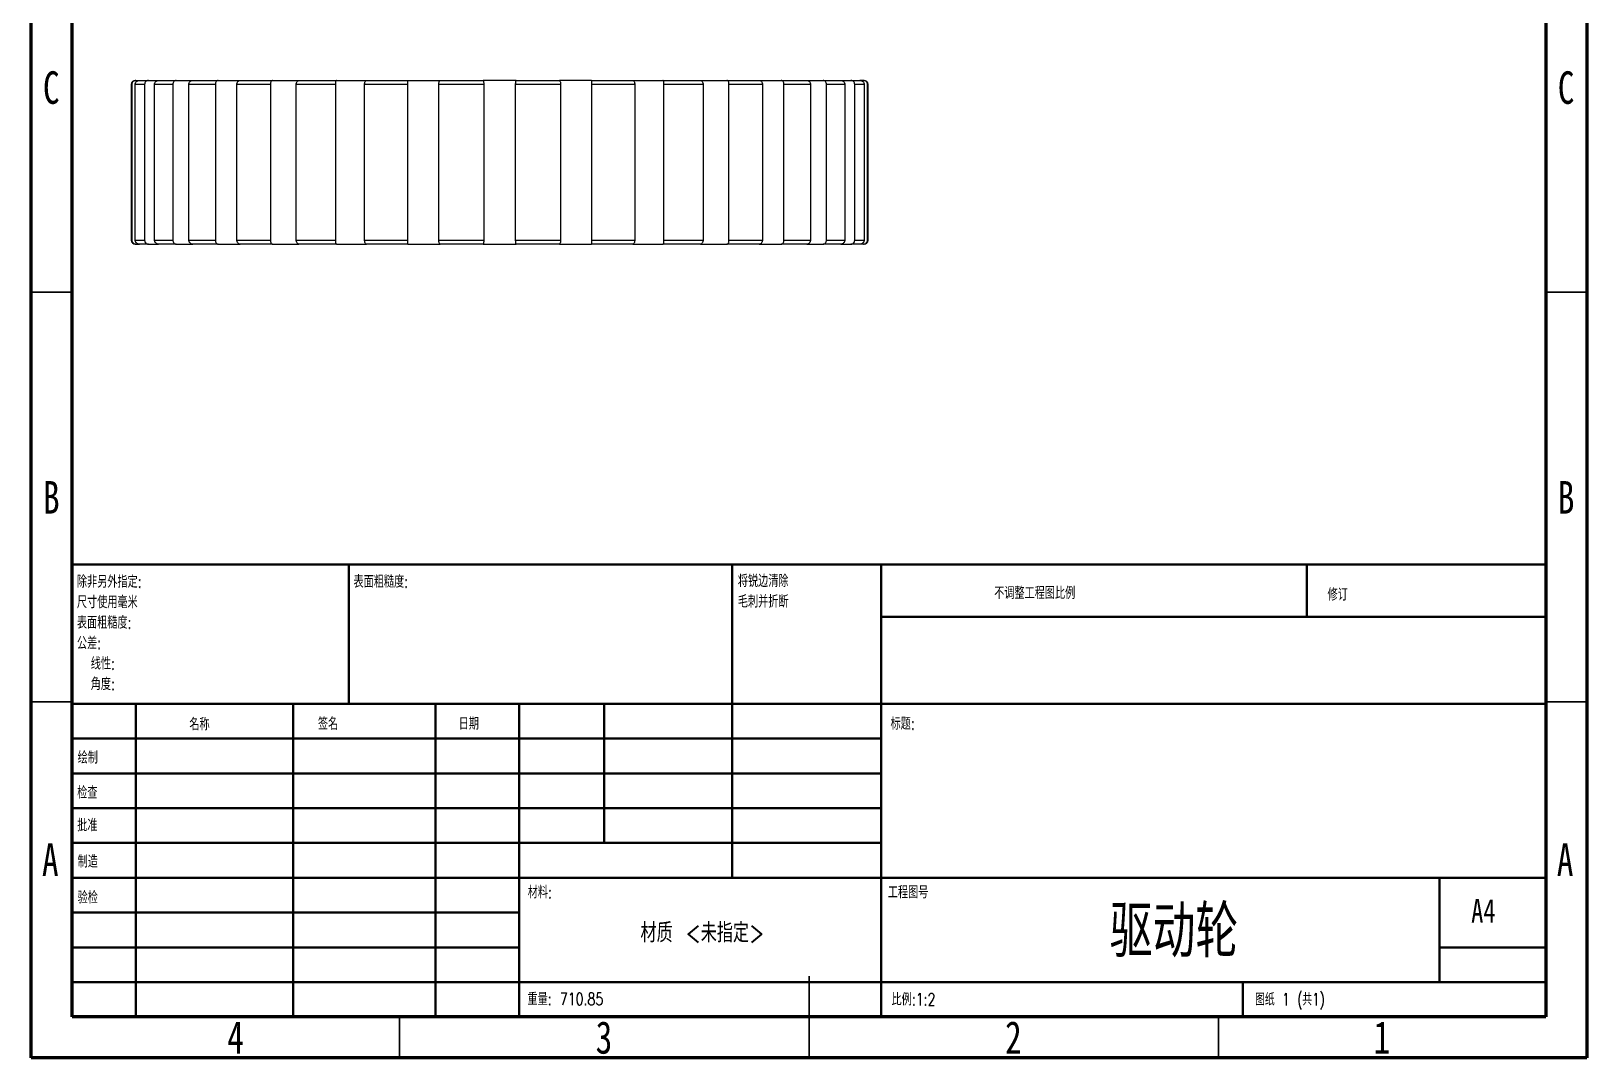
# Model space of a CAD drawing. Header units: millimetres. Extents: x 15 to 205, y 5 to 292.
# Drawn here: x 15 to 205, y 5 to 130.4 of the extents above; entities that cross this region are included whole.
import ezdxf

# ---------------------------------------------------------------- set-up
doc = ezdxf.new("R2010")
doc.units = ezdxf.units.MM
doc.styles.add('SLDTEXTSTYLE0', font='TXT', dxfattribs={"width": 0.75, "bigfont": 'bigfont'})
doc.styles.add('SLDTEXTSTYLE1', font='TXT', dxfattribs={"width": 0.75})
doc.styles.add('SLDTEXTSTYLE2', font='TXT', dxfattribs={"width": 0.694444, "bigfont": 'bigfont'})

# ---------------------------------------------------------------- blocks, each defined once
blk = doc.blocks.new('SW_NOTE_0_1')
at = {"color": 0, "linetype": 'Continuous', "lineweight": 0, "char_height": 1.5, "attachment_point": 1, "style": 'SLDTEXTSTYLE0'}
for s, insert in [('除非另外指定:', (0, 1.93)), ('尺寸使用毫米', (0, -0.57)), ('表面粗糙度:', (0, -3.07)), ('公差:', (0, -5.57)), ('线性:', (1.69, -8.07)), ('角度:', (1.69, -10.57))]:
    blk.add_mtext(s, dxfattribs=dict(at, insert=insert))
blk = doc.blocks.new('SW_NOTE_0_2')
at = {"color": 0, "linetype": 'Continuous', "lineweight": 0, "char_height": 1.5, "attachment_point": 1, "style": 'SLDTEXTSTYLE0'}
for s, insert in [('将锐边清除', (0, 1.93)), ('毛刺并折断', (0, -0.57))]:
    blk.add_mtext(s, dxfattribs=dict(at, insert=insert))

msp = doc.modelspace()

# ---------------------------------------------------------------- linework, layer by layer
at = {"color": 7, "linetype": 'Continuous', "lineweight": 70}
for p, q in [((15, 5), (15, 292)), ((205, 292), (205, 5)), ((20, 10), (20, 287)), ((200, 287), (200, 10)), ((200, 10), (20, 10)), ((205, 5), (15, 5))]:
    msp.add_line(p, q, dxfattribs=at)
at = {"color": 7, "linetype": 'Continuous', "lineweight": 25}
for p, q in [((27.2242, 123.8754), (27.2242, 104.8754)), ((27.3091, 123.8754), (27.2242, 123.8754)), ((27.3091, 123.8754), (27.3091, 104.8754)), ((28.8651, 123.8754), (27.7161, 123.8754)), ((27.7161, 104.8754), (27.7161, 123.8754)), ((27.7242, 124.3754), (27.8037, 124.3754)), ((27.8037, 124.3754), (28.2265, 124.3754)), ((28.2217, 124.3754), (29.3271, 124.3754)), ((28.8651, 123.8754), (28.8651, 104.8754)), ((29.3271, 124.3754), (30.5751, 124.3754)), ((32.3161, 123.8754), (30.0684, 123.8754)), ((30.0684, 104.8754), (30.0684, 123.8754)), ((30.5628, 124.3754), (32.7253, 124.3754)), ((32.3161, 123.8754), (32.3161, 104.8754)), ((32.7253, 124.3754), (34.743, 124.3754)), ((37.5113, 123.8754), (34.263, 123.8754)), ((34.263, 104.8754), (34.263, 123.8754)), ((34.7248, 124.3754), (37.8497, 124.3754)), ((37.5113, 123.8754), (37.5113, 104.8754)), ((37.8497, 124.3754), (40.5478, 124.3754)), ((44.2236, 123.8754), (40.1167, 123.8754)), ((40.1167, 104.8754), (40.1167, 123.8754)), ((40.5256, 124.3754), (44.4766, 124.3754)), ((44.2236, 123.8754), (44.2236, 104.8754)), ((44.4766, 124.3754), (47.7118, 124.3754)), ((52.1596, 123.8754), (47.3737, 123.8754)), ((47.3737, 104.8754), (47.3737, 123.8754)), ((47.7118, 124.3754), (52.3161, 124.3754)), ((52.1596, 123.8754), (52.1596, 104.8754)), ((52.3161, 124.3754), (55.9693, 124.3754)), ((60.9726, 123.8754), (55.7168, 123.8754)), ((55.7168, 104.8754), (55.7168, 123.8754)), ((55.9693, 124.3754), (61.0257, 124.3754)), ((60.9726, 123.8754), (60.9726, 104.8754)), ((61.0257, 124.3754), (64.9373, 124.3754)), ((70.2773, 123.8754), (64.7813, 123.8754)), ((64.7813, 104.8754), (64.7813, 123.8754)), ((64.9373, 124.3754), (70.2247, 124.3754)), ((74.2237, 124.3754), (70.2247, 124.3754)), ((70.2773, 123.8754), (70.2773, 104.8754)), ((79.6671, 123.8754), (74.1711, 123.8754)), ((74.1711, 104.8754), (74.1711, 123.8754)), ((74.2237, 124.3754), (79.5111, 124.3754)), ((83.4227, 124.3754), (79.5111, 124.3754)), ((79.6671, 123.8754), (79.6671, 104.8754)), ((83.4227, 124.3754), (88.4791, 124.3754)), ((83.4758, 104.8754), (83.4758, 123.8754)), ((88.7317, 123.8754), (83.4758, 123.8754)), ((88.473, 124.3754), (92.1323, 124.3754)), ((88.7317, 123.8754), (88.7317, 104.8754)), ((92.1323, 124.3754), (96.7366, 124.3754)), ((92.2888, 104.8754), (92.2888, 123.8754)), ((97.0747, 123.8754), (92.2888, 123.8754)), ((96.7344, 124.3754), (99.9719, 124.3754)), ((97.0747, 123.8754), (97.0747, 104.8754)), ((99.9719, 124.3754), (103.9228, 124.3754)), ((100.2248, 104.8754), (100.2248, 123.8754)), ((104.3317, 123.8754), (100.2248, 123.8754)), ((103.9174, 124.3754), (106.5987, 124.3754)), ((104.3317, 123.8754), (104.3317, 104.8754)), ((106.5987, 124.3754), (109.7237, 124.3754)), ((106.9371, 104.8754), (106.9371, 123.8754)), ((110.1854, 123.8754), (106.9371, 123.8754)), ((109.7172, 124.3754), (111.7232, 124.3754)), ((110.1854, 123.8754), (110.1854, 104.8754)), ((111.7232, 124.3754), (113.8856, 124.3754)), ((112.1323, 104.8754), (112.1323, 123.8754)), ((114.3801, 123.8754), (112.1323, 123.8754)), ((113.8805, 124.3754), (115.1214, 124.3754)), ((114.3801, 123.8754), (114.3801, 104.8754)), ((115.1214, 124.3754), (116.2267, 124.3754)), ((115.5833, 104.8754), (115.5833, 123.8754)), ((116.7323, 123.8754), (115.5833, 123.8754)), ((116.6447, 124.3754), (116.2219, 124.3754)), ((116.6447, 124.3754), (116.7242, 124.3754)), ((116.7323, 123.8754), (116.7323, 104.8754)), ((117.1393, 104.8754), (117.1393, 123.8754)), ((117.2242, 123.8754), (117.1393, 123.8754)), ((117.2242, 104.8754), (117.2242, 123.8754)), ((27.2242, 104.8754), (27.3091, 104.8754)), ((27.7161, 104.8754), (28.8651, 104.8754)), ((30.0684, 104.8754), (32.3161, 104.8754)), ((34.263, 104.8754), (37.5113, 104.8754)), ((40.1167, 104.8754), (44.2236, 104.8754)), ((47.3737, 104.8754), (52.1596, 104.8754)), ((55.7168, 104.8754), (60.9726, 104.8754)), ((64.7813, 104.8754), (70.2773, 104.8754)), ((74.1711, 104.8754), (79.6671, 104.8754)), ((83.4758, 104.8754), (88.7317, 104.8754)), ((92.2888, 104.8754), (97.0747, 104.8754)), ((100.2248, 104.8754), (104.3317, 104.8754)), ((106.9371, 104.8754), (110.1854, 104.8754)), ((112.1323, 104.8754), (114.3801, 104.8754)), ((115.5833, 104.8754), (116.7323, 104.8754)), ((117.1393, 104.8754), (117.2242, 104.8754)), ((27.8037, 104.3754), (27.7242, 104.3754)), ((27.8037, 104.3754), (28.2265, 104.3754)), ((29.3271, 104.3754), (28.2217, 104.3754)), ((29.3271, 104.3754), (30.5751, 104.3754)), ((32.7253, 104.3754), (30.5628, 104.3754)), ((32.7253, 104.3754), (34.743, 104.3754)), ((37.8497, 104.3754), (34.7248, 104.3754)), ((37.8497, 104.3754), (40.5478, 104.3754)), ((44.4766, 104.3754), (40.5256, 104.3754)), ((44.4766, 104.3754), (47.7118, 104.3754)), ((52.3161, 104.3754), (47.7118, 104.3754)), ((52.3161, 104.3754), (55.9693, 104.3754)), ((61.0257, 104.3754), (55.9693, 104.3754)), ((61.0257, 104.3754), (64.9373, 104.3754)), ((70.2247, 104.3754), (64.9373, 104.3754)), ((70.2247, 104.3754), (74.2237, 104.3754)), ((79.5111, 104.3754), (74.2237, 104.3754)), ((79.5111, 104.3754), (83.4227, 104.3754)), ((88.4791, 104.3754), (83.4227, 104.3754)), ((88.473, 104.3754), (92.1323, 104.3754)), ((96.7366, 104.3754), (92.1323, 104.3754)), ((96.7344, 104.3754), (99.9719, 104.3754)), ((103.9228, 104.3754), (99.9719, 104.3754)), ((103.9174, 104.3754), (106.5987, 104.3754)), ((109.7237, 104.3754), (106.5987, 104.3754)), ((109.7172, 104.3754), (111.7232, 104.3754)), ((113.8856, 104.3754), (111.7232, 104.3754)), ((113.8805, 104.3754), (115.1214, 104.3754)), ((116.2267, 104.3754), (115.1214, 104.3754)), ((116.6447, 104.3754), (116.2219, 104.3754)), ((116.7242, 104.3754), (116.6447, 104.3754))]:
    msp.add_line(p, q, dxfattribs=at)
at = {"color": 7, "linetype": 'Continuous', "lineweight": 35}
for p, q in [((20, 98.5), (15, 98.5)), ((200, 98.5), (205, 98.5)), ((20, 48.5), (15, 48.5)), ((200, 48.5), (205, 48.5)), ((110, 5), (110, 15)), ((60, 10), (60, 5)), ((110, 10), (110, 5)), ((160, 10), (160, 5))]:
    msp.add_line(p, q, dxfattribs=at)
at = {"color": 7, "linetype": 'Continuous', "lineweight": 50}
for p, q in [((20, 65.25), (200, 65.25)), ((20, 65.25), (20, 10)), ((53.8, 48.25), (53.8, 65.25)), ((100.6, 65.25), (100.6, 27)), ((118.8, 65.25), (118.8, 10)), ((170.8, 58.875), (170.8, 65.25)), ((200, 58.875), (118.8, 58.875)), ((200, 48.25), (20, 48.25)), ((27.8, 48.25), (27.8, 10)), ((46.991, 48.25), (46.991, 10)), ((64.3989, 48.25), (64.3989, 10)), ((74.6, 10), (74.6, 48.25)), ((85, 31.25), (85, 48.25)), ((118.8, 44), (20, 44)), ((118.8, 39.75), (20, 39.75)), ((118.8, 35.5), (20, 35.5)), ((118.8, 31.25), (20, 31.25)), ((74.6, 27), (20, 27)), ((74.6, 27), (200, 27)), ((187, 14.25), (187, 27)), ((74.6, 22.7499), (20, 22.7499)), ((74.6, 18.5), (20, 18.5)), ((200, 18.5), (187, 18.5)), ((20, 14.25), (200, 14.25)), ((163, 10), (163, 14.25))]:
    msp.add_line(p, q, dxfattribs=at)
at = {"color": 7, "linetype": 'Continuous', "lineweight": 25}
for centre, start, end in [((27.7242, 123.8754), 90, 180), ((116.7242, 123.8754), 0, 90), ((27.7242, 104.8754), 180, 270), ((116.7242, 104.8754), 270, 0)]:
    msp.add_arc(centre, 0.5, start, end, dxfattribs=at)
for points in [[(27.8037, 124.3754), (27.7375, 124.3754), (27.6729, 124.3623), (27.5531, 124.312), (27.4986, 124.275), (27.4081, 124.1833), (27.3715, 124.1278), (27.3223, 124.0077), (27.3091, 123.9418), (27.3091, 123.8754)], [(27.7161, 123.8754), (27.7161, 123.9418), (27.7297, 124.007), (27.7814, 124.1279), (27.8195, 124.1831), (27.9129, 124.2748), (27.9692, 124.312), (28.09, 124.362), (28.1558, 124.3754), (28.2217, 124.3754)], [(29.3271, 124.3754), (29.2635, 124.3754), (29.2021, 124.3623), (29.0894, 124.312), (29.0387, 124.275), (28.9552, 124.1833), (28.9218, 124.1278), (28.877, 124.0077), (28.8651, 123.9418), (28.8651, 123.8754)], [(30.0684, 123.8754), (30.0684, 123.9418), (30.0821, 124.007), (30.1338, 124.1279), (30.1717, 124.1831), (30.2641, 124.2748), (30.3194, 124.312), (30.4368, 124.362), (30.5001, 124.3754), (30.5628, 124.3754)], [(32.7253, 124.3754), (32.667, 124.3754), (32.6115, 124.3623), (32.5109, 124.312), (32.4663, 124.275), (32.3934, 124.1833), (32.3646, 124.1278), (32.3262, 124.0077), (32.3161, 123.9418), (32.3161, 123.8754)], [(34.263, 123.8754), (34.263, 123.9418), (34.2762, 124.007), (34.3256, 124.1279), (34.3619, 124.1831), (34.4492, 124.2748), (34.501, 124.312), (34.6099, 124.362), (34.668, 124.3754), (34.7248, 124.3754)], [(37.8497, 124.3754), (37.7994, 124.3754), (37.7523, 124.3623), (37.6681, 124.312), (37.6314, 124.275), (37.5724, 124.1833), (37.5495, 124.1278), (37.5192, 124.0077), (37.5113, 123.9418), (37.5113, 123.8754)], [(40.1167, 123.8754), (40.1167, 123.9418), (40.1288, 124.007), (40.1739, 124.1279), (40.2068, 124.1831), (40.2852, 124.2748), (40.3313, 124.312), (40.4269, 124.362), (40.4773, 124.3754), (40.5256, 124.3754)], [(44.4766, 124.3754), (44.4363, 124.3754), (44.3996, 124.3623), (44.3355, 124.312), (44.3085, 124.275), (44.2658, 124.1833), (44.2499, 124.1278), (44.2289, 124.0077), (44.2236, 123.9418), (44.2236, 123.8754)], [(47.3737, 123.8754), (47.3737, 123.9418), (47.3842, 124.007), (47.4229, 124.1279), (47.451, 124.1831), (47.5171, 124.2748), (47.5555, 124.312), (47.6336, 124.362), (47.674, 124.3754), (47.7118, 124.3754)], [(52.3161, 124.3754), (52.2877, 124.3754), (52.263, 124.3623), (52.2218, 124.312), (52.2056, 124.275), (52.1812, 124.1833), (52.1728, 124.1278), (52.1621, 124.0077), (52.1596, 123.9418), (52.1596, 123.8754)], [(55.7168, 123.8754), (55.7168, 123.9418), (55.7252, 124.007), (55.7558, 124.1279), (55.7779, 124.1831), (55.8288, 124.2748), (55.8579, 124.312), (55.9151, 124.362), (55.9437, 124.3754), (55.9693, 124.3754)], [(61.0257, 124.3754), (61.0104, 124.3754), (60.9988, 124.3623), (60.9823, 124.312), (60.9776, 124.275), (60.9725, 124.1833), (60.9721, 124.1278), (60.9722, 124.0077), (60.9726, 123.9418), (60.9726, 123.8754)], [(64.7813, 123.8754), (64.7813, 123.9418), (64.7873, 124.007), (64.8085, 124.1279), (64.8236, 124.1831), (64.857, 124.2748), (64.8755, 124.312), (64.9093, 124.362), (64.9249, 124.3754), (64.9373, 124.3754)], [(70.2247, 124.3754), (70.2232, 124.3754), (70.2252, 124.3623), (70.2341, 124.312), (70.2411, 124.275), (70.2556, 124.1833), (70.2632, 124.1278), (70.274, 124.0077), (70.2773, 123.9418), (70.2773, 123.8754)], [(74.1711, 123.8754), (74.1711, 123.9418), (74.1744, 124.007), (74.1852, 124.1279), (74.1928, 124.1831), (74.2073, 124.2748), (74.2143, 124.312), (74.2232, 124.362), (74.2252, 124.3754), (74.2237, 124.3754)], [(79.5111, 124.3754), (79.5235, 124.3754), (79.5389, 124.3623), (79.5729, 124.312), (79.5913, 124.275), (79.6247, 124.1833), (79.6399, 124.1278), (79.6611, 124.0077), (79.6671, 123.9418), (79.6671, 123.8754)], [(83.4758, 123.8754), (83.4758, 123.9418), (83.4762, 124.007), (83.4763, 124.1279), (83.4759, 124.1831), (83.4709, 124.2748), (83.4661, 124.312), (83.4498, 124.362), (83.438, 124.3754), (83.4227, 124.3754)], [(88.4791, 124.3754), (88.5047, 124.3754), (88.533, 124.3623), (88.5906, 124.312), (88.6195, 124.275), (88.6704, 124.1833), (88.6926, 124.1278), (88.7231, 124.0077), (88.7317, 123.9418), (88.7317, 123.8754)], [(92.2888, 123.8754), (92.2888, 123.9418), (92.2863, 124.007), (92.2756, 124.1279), (92.2673, 124.1831), (92.2429, 124.2748), (92.2266, 124.312), (92.1857, 124.362), (92.1607, 124.3754), (92.1323, 124.3754)], [(96.7366, 124.3754), (96.7744, 124.3754), (96.8143, 124.3623), (96.8929, 124.312), (96.9312, 124.275), (96.9973, 124.1833), (97.0255, 124.1278), (97.064, 124.0077), (97.0747, 123.9418), (97.0747, 123.8754)], [(100.2248, 123.8754), (100.2248, 123.9418), (100.2196, 124.007), (100.1986, 124.1279), (100.1827, 124.1831), (100.14, 124.2748), (100.1129, 124.312), (100.0493, 124.362), (100.0121, 124.3754), (99.9719, 124.3754)], [(103.9228, 124.3754), (103.9712, 124.3754), (104.0209, 124.3623), (104.1171, 124.312), (104.1631, 124.275), (104.2415, 124.1833), (104.2745, 124.1278), (104.3194, 124.0077), (104.3317, 123.9418), (104.3317, 123.8754)], [(106.9371, 123.8754), (106.9371, 123.9418), (106.9294, 124.007), (106.8989, 124.1279), (106.8761, 124.1831), (106.8171, 124.2748), (106.7803, 124.312), (106.6967, 124.362), (106.649, 124.3754), (106.5987, 124.3754)], [(109.7237, 124.3754), (109.7804, 124.3754), (109.8378, 124.3623), (109.9474, 124.312), (109.999, 124.275), (110.0864, 124.1833), (110.1227, 124.1278), (110.172, 124.0077), (110.1854, 123.9418), (110.1854, 123.8754)], [(112.1323, 123.8754), (112.1323, 123.9418), (112.1224, 124.007), (112.0838, 124.1279), (112.0551, 124.1831), (111.9823, 124.2748), (111.9375, 124.312), (111.8375, 124.362), (111.7814, 124.3754), (111.7232, 124.3754)], [(113.8856, 124.3754), (113.9483, 124.3754), (114.0109, 124.3623), (114.1291, 124.312), (114.1841, 124.275), (114.2765, 124.1833), (114.3146, 124.1278), (114.3661, 124.0077), (114.3801, 123.9418), (114.3801, 123.8754)], [(115.5833, 123.8754), (115.5833, 123.9418), (115.5716, 124.007), (115.5267, 124.1279), (115.4933, 124.1831), (115.4099, 124.2748), (115.359, 124.312), (115.2471, 124.362), (115.185, 124.3754), (115.1214, 124.3754)], [(116.2267, 124.3754), (116.2926, 124.3754), (116.3576, 124.3623), (116.4793, 124.312), (116.5353, 124.275), (116.6288, 124.1833), (116.667, 124.1278), (116.7184, 124.0077), (116.7323, 123.9418), (116.7323, 123.8754)], [(117.1393, 123.8754), (117.1393, 123.9418), (117.1264, 124.007), (117.077, 124.1279), (117.0405, 124.1831), (116.9501, 124.2748), (116.8953, 124.312), (116.7763, 124.362), (116.7109, 124.3754), (116.6447, 124.3754)], [(27.3091, 104.8754), (27.3091, 104.809), (27.3221, 104.7439), (27.3715, 104.6229), (27.4079, 104.5677), (27.4984, 104.476), (27.5531, 104.4388), (27.6721, 104.3888), (27.7375, 104.3754), (27.8037, 104.3754)], [(28.2217, 104.3754), (28.1558, 104.3754), (28.0908, 104.3886), (27.9691, 104.4388), (27.9132, 104.4758), (27.8196, 104.5675), (27.7815, 104.623), (27.73, 104.7431), (27.7161, 104.809), (27.7161, 104.8754)], [(28.8651, 104.8754), (28.8651, 104.809), (28.8768, 104.7439), (28.9218, 104.6229), (28.9551, 104.5677), (29.0385, 104.476), (29.0894, 104.4388), (29.2013, 104.3888), (29.2635, 104.3754), (29.3271, 104.3754)], [(30.5628, 104.3754), (30.5001, 104.3754), (30.4376, 104.3886), (30.3193, 104.4388), (30.2643, 104.4758), (30.1719, 104.5675), (30.1338, 104.623), (30.0823, 104.7431), (30.0684, 104.809), (30.0684, 104.8754)], [(32.3161, 104.8754), (32.3161, 104.809), (32.326, 104.7439), (32.3646, 104.6229), (32.3933, 104.5677), (32.4661, 104.476), (32.5109, 104.4388), (32.6109, 104.3888), (32.667, 104.3754), (32.7253, 104.3754)], [(34.7248, 104.3754), (34.668, 104.3754), (34.6106, 104.3886), (34.501, 104.4388), (34.4494, 104.4758), (34.362, 104.5675), (34.3257, 104.623), (34.2764, 104.7431), (34.263, 104.809), (34.263, 104.8754)], [(37.5113, 104.8754), (37.5113, 104.809), (37.519, 104.7439), (37.5495, 104.6229), (37.5723, 104.5677), (37.6313, 104.476), (37.6681, 104.4388), (37.7517, 104.3888), (37.7994, 104.3754), (37.8497, 104.3754)], [(40.5256, 104.3754), (40.4773, 104.3754), (40.4275, 104.3886), (40.3313, 104.4388), (40.2854, 104.4758), (40.2069, 104.5675), (40.1739, 104.623), (40.1291, 104.7431), (40.1167, 104.809), (40.1167, 104.8754)], [(44.2236, 104.8754), (44.2236, 104.809), (44.2288, 104.7439), (44.2498, 104.6229), (44.2658, 104.5677), (44.3084, 104.476), (44.3355, 104.4388), (44.3992, 104.3888), (44.4363, 104.3754), (44.4766, 104.3754)], [(47.7118, 104.3754), (47.674, 104.3754), (47.6341, 104.3886), (47.5555, 104.4388), (47.5172, 104.4758), (47.4511, 104.5675), (47.4229, 104.623), (47.3844, 104.7431), (47.3737, 104.809), (47.3737, 104.8754)], [(52.1596, 104.8754), (52.1596, 104.809), (52.1621, 104.7439), (52.1728, 104.6229), (52.1812, 104.5677), (52.2055, 104.476), (52.2218, 104.4388), (52.2627, 104.3888), (52.2877, 104.3754), (52.3161, 104.3754)], [(55.9693, 104.3754), (55.9437, 104.3754), (55.9154, 104.3886), (55.8579, 104.4388), (55.8289, 104.4758), (55.778, 104.5675), (55.7558, 104.623), (55.7253, 104.7431), (55.7168, 104.809), (55.7168, 104.8754)], [(60.9726, 104.8754), (60.9726, 104.809), (60.9722, 104.7439), (60.9721, 104.6229), (60.9725, 104.5677), (60.9776, 104.476), (60.9823, 104.4388), (60.9986, 104.3888), (61.0104, 104.3754), (61.0257, 104.3754)], [(64.9373, 104.3754), (64.9249, 104.3754), (64.9095, 104.3886), (64.8755, 104.4388), (64.8571, 104.4758), (64.8237, 104.5675), (64.8085, 104.623), (64.7874, 104.7431), (64.7813, 104.809), (64.7813, 104.8754)], [(70.2773, 104.8754), (70.2773, 104.809), (70.2741, 104.7439), (70.2632, 104.6229), (70.2556, 104.5677), (70.2411, 104.476), (70.2341, 104.4388), (70.2252, 104.3888), (70.2232, 104.3754), (70.2247, 104.3754)], [(74.2237, 104.3754), (74.2252, 104.3754), (74.2233, 104.3886), (74.2143, 104.4388), (74.2073, 104.4758), (74.1928, 104.5675), (74.1853, 104.623), (74.1744, 104.7431), (74.1711, 104.809), (74.1711, 104.8754)], [(79.6671, 104.8754), (79.6671, 104.809), (79.6612, 104.7439), (79.64, 104.6229), (79.6248, 104.5677), (79.5914, 104.476), (79.5729, 104.4388), (79.5391, 104.3888), (79.5235, 104.3754), (79.5111, 104.3754)], [(83.4227, 104.3754), (83.438, 104.3754), (83.4497, 104.3886), (83.4661, 104.4388), (83.4709, 104.4758), (83.4759, 104.5675), (83.4763, 104.623), (83.4762, 104.7431), (83.4758, 104.809), (83.4758, 104.8754)], [(88.7317, 104.8754), (88.7317, 104.809), (88.7232, 104.7439), (88.6926, 104.6229), (88.6705, 104.5677), (88.6196, 104.476), (88.5906, 104.4388), (88.5334, 104.3888), (88.5047, 104.3754), (88.4791, 104.3754)], [(92.1323, 104.3754), (92.1607, 104.3754), (92.1854, 104.3886), (92.2266, 104.4388), (92.2429, 104.4758), (92.2672, 104.5675), (92.2756, 104.623), (92.2863, 104.7431), (92.2888, 104.809), (92.2888, 104.8754)], [(97.0747, 104.8754), (97.0747, 104.809), (97.0642, 104.7439), (97.0256, 104.6229), (96.9974, 104.5677), (96.9314, 104.476), (96.8929, 104.4388), (96.8148, 104.3888), (96.7744, 104.3754), (96.7366, 104.3754)], [(99.9719, 104.3754), (100.0121, 104.3754), (100.0488, 104.3886), (100.1129, 104.4388), (100.1399, 104.4758), (100.1826, 104.5675), (100.1986, 104.623), (100.2195, 104.7431), (100.2248, 104.809), (100.2248, 104.8754)], [(104.3317, 104.8754), (104.3317, 104.809), (104.3196, 104.7439), (104.2746, 104.6229), (104.2416, 104.5677), (104.1632, 104.476), (104.1171, 104.4388), (104.0215, 104.3888), (103.9712, 104.3754), (103.9228, 104.3754)], [(106.5987, 104.3754), (106.649, 104.3754), (106.6962, 104.3886), (106.7804, 104.4388), (106.817, 104.4758), (106.876, 104.5675), (106.8989, 104.623), (106.9292, 104.7431), (106.9371, 104.809), (106.9371, 104.8754)], [(110.1854, 104.8754), (110.1854, 104.809), (110.1722, 104.7439), (110.1228, 104.6229), (110.0866, 104.5677), (109.9992, 104.476), (109.9474, 104.4388), (109.8385, 104.3888), (109.7804, 104.3754), (109.7237, 104.3754)], [(111.7232, 104.3754), (111.7814, 104.3754), (111.8369, 104.3886), (111.9375, 104.4388), (111.9822, 104.4758), (112.055, 104.5675), (112.0838, 104.623), (112.1222, 104.7431), (112.1323, 104.809), (112.1323, 104.8754)], [(114.3801, 104.8754), (114.3801, 104.809), (114.3664, 104.7439), (114.3147, 104.6229), (114.2767, 104.5677), (114.1843, 104.476), (114.129, 104.4388), (114.0116, 104.3888), (113.9483, 104.3754), (113.8856, 104.3754)], [(115.1214, 104.3754), (115.185, 104.3754), (115.2463, 104.3886), (115.359, 104.4388), (115.4097, 104.4758), (115.4932, 104.5675), (115.5266, 104.623), (115.5714, 104.7431), (115.5833, 104.809), (115.5833, 104.8754)], [(116.7323, 104.8754), (116.7323, 104.809), (116.7187, 104.7439), (116.667, 104.6229), (116.6289, 104.5677), (116.5355, 104.476), (116.4792, 104.4388), (116.3584, 104.3888), (116.2926, 104.3754), (116.2267, 104.3754)], [(116.6447, 104.3754), (116.7109, 104.3754), (116.7755, 104.3886), (116.8953, 104.4388), (116.9499, 104.4758), (117.0403, 104.5675), (117.0769, 104.623), (117.1261, 104.7431), (117.1393, 104.809), (117.1393, 104.8754)]]:
    msp.add_open_spline(points, degree=3, knots=[0, 0, 0, 0, 0.25, 0.25, 0.5, 0.5, 0.75, 0.75, 1, 1, 1, 1], dxfattribs=at)

# ---------------------------------------------------------------- block references
at = {"color": 7, "linetype": 'Continuous', "lineweight": 0}
for name, p in [('SW_NOTE_0_1', (20.5937, 61.9874)), ('SW_NOTE_0_2', (101.3092, 62.0695))]:
    msp.add_blockref(name, p, dxfattribs=at)

# ---------------------------------------------------------------- texts
for s, insert, char_height, attachment_point, style in [('C', (17.4587, 125.4855), 3.9687, 2, 'SLDTEXTSTYLE1'), ('C', (202.4587, 125.4855), 3.9687, 2, 'SLDTEXTSTYLE1'), ('B', (17.4706, 75.441), 3.9687, 2, 'SLDTEXTSTYLE1'), ('B', (202.4706, 75.441), 3.9687, 2, 'SLDTEXTSTYLE1'), ('表面粗糙度:', (54.3713, 63.9193), 1.5, 1, 'SLDTEXTSTYLE0'), ('不调整工程图比例', (132.6146, 62.533), 1.5, 1, 'SLDTEXTSTYLE0'), ('修订', (173.3276, 62.3349), 1.5, 1, 'SLDTEXTSTYLE0'), ('名称', (34.3222, 46.5015), 1.5, 1, 'SLDTEXTSTYLE0'), ('签名', (50.0336, 46.5618), 1.5, 1, 'SLDTEXTSTYLE0'), ('日期', (67.2147, 46.5762), 1.5, 1, 'SLDTEXTSTYLE0'), ('标题:', (119.9562, 46.5762), 1.5, 1, 'SLDTEXTSTYLE0'), ('绘制', (20.6847, 42.4297), 1.5, 1, 'SLDTEXTSTYLE0'), ('检查', (20.6236, 38.1544), 1.5, 1, 'SLDTEXTSTYLE0'), ('批准', (20.6216, 34.1768), 1.5, 1, 'SLDTEXTSTYLE0'), ('A', (17.3397, 31.191), 3.9687, 2, 'SLDTEXTSTYLE1'), ('A', (202.3397, 31.191), 3.9687, 2, 'SLDTEXTSTYLE1'), ('制造', (20.6822, 29.7337), 1.5, 1, 'SLDTEXTSTYLE0'), ('验检', (20.6769, 25.3496), 1.5, 1, 'SLDTEXTSTYLE0'), ('材料:', (75.6459, 25.9861), 1.5, 1, 'SLDTEXTSTYLE0'), ('工程图号', (119.6287, 25.9861), 1.5, 1, 'SLDTEXTSTYLE0'), ('驱动轮', (154.5726, 23.6069), 6.35, 2, 'SLDTEXTSTYLE0'), ('A4', (190.8712, 24.4064), 2.91042, 1, 'SLDTEXTSTYLE1'), ('材质 <未指定>', (96.9665, 21.4856), 2.38125, 2, 'SLDTEXTSTYLE0'), ('重量: 710.85', (75.6178, 12.9493), 1.4986, 1, 'SLDTEXTSTYLE0'), ('比例:1:2', (120.074, 12.9001), 1.5, 1, 'SLDTEXTSTYLE0'), ('图纸 1 (共1)', (164.4783, 12.9001), 1.5, 1, 'SLDTEXTSTYLE2'), ('4', (39.96, 9.4855), 3.9687, 2, 'SLDTEXTSTYLE1'), ('3', (84.96, 9.4855), 3.9687, 2, 'SLDTEXTSTYLE1'), ('2', (134.96, 9.4855), 3.9687, 2, 'SLDTEXTSTYLE1'), ('1', (179.96, 9.4855), 3.9687, 2, 'SLDTEXTSTYLE1')]:
    msp.add_mtext(s, dxfattribs=dict(at, insert=insert, char_height=char_height, attachment_point=attachment_point, style=style))

doc.saveas('drawing.dxf')
